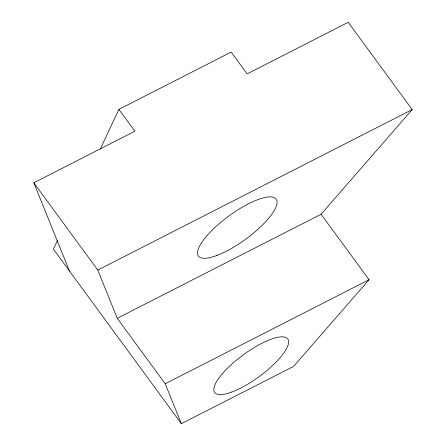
<?xml version="1.0" encoding="UTF-8"?>
<svg xmlns="http://www.w3.org/2000/svg" width="446" height="446" viewBox="0 0 446 446"><rect width="100%" height="100%" fill="white"/><g stroke="black" fill="none" stroke-linecap="round" stroke-linejoin="round"><path stroke-width="0.67" d="M57.551 240.322L53.425 249.13L181.344 423.7L293.63 366.383L369.054 279.72L321.081 214.258L412.182 109.582L348.22 22.3L247.162 73.885L231.173 52.065L118.887 109.381L100.311 149.042M69.414 270.951L33.818 182.788L134.876 131.202L118.887 109.381M33.818 182.788L97.78 270.07L412.182 109.582M97.78 270.07L117.253 318.305L321.081 214.258M117.253 318.305L165.221 383.766L369.054 279.72M165.221 383.766L181.344 423.7M216.672 255.552A48.168 14.328 -36.2 0 0 277.061 202.59A48.168 14.328 -36.2 0 0 218.178 224.544A48.168 14.328 -36.2 0 0 216.672 255.552M231.82 392.04A45.336 13.486 -36.2 0 0 288.651 342.188A45.336 13.486 -36.2 0 0 233.236 362.854A45.336 13.486 -36.2 0 0 231.82 392.04"/></g></svg>
